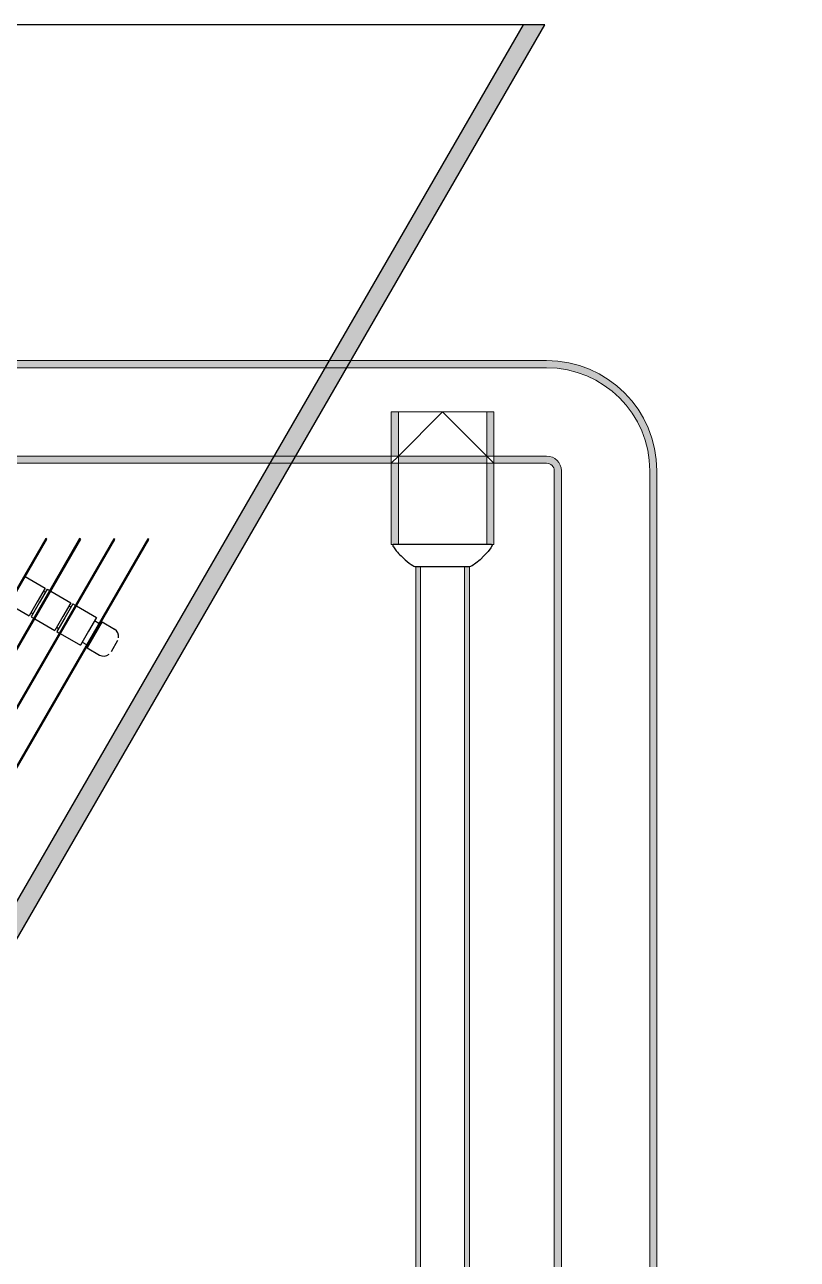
# Model space of a CAD drawing. Header units: millimetres. Extents: x 1147.5 to 1224.1, y 2097.1 to 2139.6.
# Drawn here: x 1216.61 to 1217.265, y 2107.058 to 2108.105 of the extents above; entities that cross this region are included whole.
import ezdxf

# ---------------------------------------------------------------- set-up
doc = ezdxf.new("R2010")
doc.units = ezdxf.units.MM
for name, color, linetype in [('Cubierta_BackgroundLines', 4, 'Continuous'), ('Cubierta_IntersectionBoundary', 4, 'Continuous'), ('Cubierta_IntersectionFill', 4, 'Continuous'), ('Lamelas_BackgroundLines', 150, 'Continuous'), ('Lamelas_IntersectionBoundary', 150, 'Continuous'), ('Lamelas_IntersectionFill', 150, 'Continuous'), ('Reductores_BackgroundLines', 3, 'Continuous'), ('Reductores_IntersectionBoundary', 3, 'Continuous'), ('Separador_BackgroundLines', 5, 'Continuous'), ('Tapon_BackgroundLines', 1, 'Continuous'), ('tubo de media_BackgroundLines', 3, 'Continuous')]:
    doc.layers.add(name, color=color, linetype=linetype)
for name, color, linetype, lineweight in [('PVC1.5_BackgroundLines', 1, 'Continuous', 13), ('PVC1.5_IntersectionBoundary', 1, 'Continuous', 13), ('PVC1.5_IntersectionFill', 1, 'Continuous', 13), ('PVC3_BackgroundLines', 1, 'Continuous', 13), ('PVC3_IntersectionBoundary', 1, 'Continuous', 13), ('PVC3_IntersectionFill', 1, 'Continuous', 13)]:
    doc.layers.add(name, color=color, linetype=linetype, lineweight=lineweight)

msp = doc.modelspace()

# ---------------------------------------------------------------- hatches: boundary and pattern name
at = {"layer": 'Cubierta_IntersectionFill', "linetype": 'Continuous', "extrusion": (0, 0, -1)}
h = msp.add_hatch(color=8, dxfattribs=at)
h.paths.add_polyline_path([(-1215.9582, 2108.105), (-1215.9766, 2108.105), (-1215.3356, 2106.9947), (-1215.3196, 2106.999)])
h.paths.add_polyline_path([(-1217.0325, 2108.105), (-1217.051, 2108.105), (-1216.266, 2106.7454), (-1216.25, 2106.7497)])
at = {"layer": 'Lamelas_IntersectionFill', "linetype": 'Continuous', "extrusion": (0, 0, -1)}
for points in [[(-1216.6287, 2107.6685), (-1216.2909, 2107.0835), (-1216.29, 2107.084), (-1216.6278, 2107.669)], [(-1216.6575, 2107.6685), (-1216.3198, 2107.0835), (-1216.3189, 2107.084), (-1216.6566, 2107.669)], [(-1216.6864, 2107.6684), (-1216.3486, 2107.0834), (-1216.3477, 2107.0839), (-1216.6855, 2107.6689)], [(-1216.7152, 2107.6684), (-1216.3775, 2107.0834), (-1216.3766, 2107.0839), (-1216.7143, 2107.6689)]]:
    msp.add_hatch(color=8, dxfattribs=at).paths.add_polyline_path(points)
at = {"layer": 'PVC1.5_IntersectionFill', "linetype": 'Continuous', "extrusion": (0, 0, -1)}
h = msp.add_hatch(color=8, dxfattribs=at)
h.paths.add_polyline_path([(-1216.987, 2106.029), (-1216.983, 2106.029), (-1216.983, 2107.6452), (-1216.987, 2107.6452)])
h.paths.add_polyline_path([(-1216.9455, 2106.029), (-1216.9415, 2106.029), (-1216.9415, 2107.6452), (-1216.9455, 2107.6452)])
at = {"layer": 'PVC3_IntersectionFill', "linetype": 'Continuous', "extrusion": (0, 0, -1)}
h = msp.add_hatch(color=8, dxfattribs=at)
edge = h.paths.add_edge_path()
edge.add_line((-1217.1525, 2106.11), (-1217.265, 2106.11))
edge.add_line((-1217.265, 2106.11), (-1217.265, 2106.104))
edge.add_line((-1217.265, 2106.104), (-1217.1525, 2106.104))
edge.add_arc((-1217.1525, 2106.1165), 0.0125, 270, 360)
edge.add_line((-1217.14, 2106.1165), (-1217.14, 2107.7265))
edge.add_arc((-1217.0525, 2107.7265), 0.0875, 90, 180, ccw=False)
edge.add_line((-1217.0525, 2107.814), (-1215.7928, 2107.814))
edge.add_line((-1215.7928, 2107.814), (-1215.7928, 2107.82))
edge.add_line((-1215.7928, 2107.82), (-1217.0525, 2107.82))
edge.add_arc((-1217.0525, 2107.7265), 0.0935, 90, 180)
edge.add_line((-1217.146, 2107.7265), (-1217.146, 2106.1165))
edge.add_arc((-1217.1525, 2106.1165), 0.0065, -90, 0, ccw=False)
h.paths.add_polyline_path([(-1216.9268, 2107.733), (-1216.9268, 2107.739), (-1217.0018, 2107.739), (-1217.0018, 2107.733)])
edge = h.paths.add_edge_path()
edge.add_line((-1217.265, 2106.023), (-1217.1525, 2106.023))
edge.add_arc((-1217.1525, 2106.1165), 0.0935, 270, 360)
edge.add_line((-1217.059, 2106.1165), (-1217.059, 2107.7265))
edge.add_arc((-1217.0525, 2107.7265), 0.0065, 90, 180, ccw=False)
edge.add_line((-1217.0525, 2107.733), (-1217.0078, 2107.733))
edge.add_line((-1217.0078, 2107.733), (-1217.0078, 2107.739))
edge.add_line((-1217.0078, 2107.739), (-1217.0525, 2107.739))
edge.add_arc((-1217.0525, 2107.7265), 0.0125, 90, 180)
edge.add_line((-1217.065, 2107.7265), (-1217.065, 2106.1165))
edge.add_arc((-1217.1525, 2106.1165), 0.0875, -90, 0, ccw=False)
edge.add_line((-1217.1525, 2106.029), (-1217.265, 2106.029))
edge.add_line((-1217.265, 2106.029), (-1217.265, 2106.023))
h.paths.add_polyline_path([(-1216.9208, 2107.739), (-1216.9208, 2107.733), (-1215.7928, 2107.733), (-1215.7928, 2107.739)])
h = msp.add_hatch(color=8, dxfattribs=at)
h.paths.add_polyline_path([(-1217.0078, 2107.664), (-1217.0018, 2107.664), (-1217.0018, 2107.733), (-1217.0078, 2107.733)])
h.paths.add_polyline_path([(-1216.9208, 2107.7765), (-1216.9268, 2107.7765), (-1216.9268, 2107.739), (-1216.9208, 2107.739)])
h.paths.add_polyline_path([(-1216.9268, 2107.664), (-1216.9208, 2107.664), (-1216.9208, 2107.733), (-1216.9268, 2107.733)])
h.paths.add_polyline_path([(-1217.0078, 2107.739), (-1217.0018, 2107.739), (-1217.0018, 2107.7765), (-1217.0078, 2107.7765)])

# ---------------------------------------------------------------- linework, layer by layer
at = {"layer": 'Cubierta_BackgroundLines', "linetype": 'Continuous', "extrusion": (0, 1, 0)}
for p, q in [((1217.0325, 2108.105), (1215.9766, 2108.105)), ((1217.0325, 2108.105), (1216.25, 2106.7497)), ((1216.266, 2106.7454), (1217.051, 2108.105)), ((1217.051, 2108.105), (1217.0325, 2108.105))]:
    msp.add_line(p, q, dxfattribs=at)
at = {"layer": 'Cubierta_IntersectionBoundary', "linetype": 'Continuous', "extrusion": (0, 0, -1)}
for p, q in [((1217.0325, 2108.105), (1216.25, 2106.7497)), ((1216.266, 2106.7454), (1217.051, 2108.105)), ((1217.051, 2108.105), (1217.0325, 2108.105))]:
    msp.add_line(p, q, dxfattribs=at)
at = {"layer": 'Lamelas_BackgroundLines', "linetype": 'Continuous', "extrusion": (0, 1, 0)}
for p, q in [((1216.6278, 2107.669), (1216.29, 2107.084)), ((1216.2909, 2107.0835), (1216.6287, 2107.6685)), ((1216.6566, 2107.669), (1216.3189, 2107.084)), ((1216.3198, 2107.0835), (1216.6575, 2107.6685)), ((1216.6855, 2107.6689), (1216.3477, 2107.0839)), ((1216.3486, 2107.0834), (1216.6864, 2107.6684)), ((1216.7143, 2107.6689), (1216.3766, 2107.0839)), ((1216.3775, 2107.0834), (1216.7152, 2107.6684)), ((1216.6287, 2107.6685), (1216.6278, 2107.669)), ((1216.6575, 2107.6685), (1216.6566, 2107.669)), ((1216.6864, 2107.6684), (1216.6855, 2107.6689)), ((1216.7152, 2107.6684), (1216.7143, 2107.6689))]:
    msp.add_line(p, q, dxfattribs=at)
at = {"layer": 'Lamelas_IntersectionBoundary', "linetype": 'Continuous', "extrusion": (0, 0, -1)}
for p, q in [((1216.6278, 2107.669), (1216.29, 2107.084)), ((1216.2909, 2107.0835), (1216.6287, 2107.6685)), ((1216.6566, 2107.669), (1216.3189, 2107.084)), ((1216.3198, 2107.0835), (1216.6575, 2107.6685)), ((1216.6855, 2107.6689), (1216.3477, 2107.0839)), ((1216.3486, 2107.0834), (1216.6864, 2107.6684)), ((1216.7143, 2107.6689), (1216.3766, 2107.0839)), ((1216.3775, 2107.0834), (1216.7152, 2107.6684)), ((1216.6287, 2107.6685), (1216.6278, 2107.669)), ((1216.6575, 2107.6685), (1216.6566, 2107.669)), ((1216.6864, 2107.6684), (1216.6855, 2107.6689)), ((1216.7152, 2107.6684), (1216.7143, 2107.6689))]:
    msp.add_line(p, q, dxfattribs=at)
at = {"layer": 'PVC1.5_BackgroundLines', "linetype": 'Continuous', "extrusion": (0, 1, 0)}
for p, q in [((1216.9415, 2107.6452), (1216.9415, 2106.029)), ((1216.9455, 2107.6452), (1216.9415, 2107.6452)), ((1216.983, 2107.6452), (1216.9455, 2107.6452)), ((1216.9455, 2106.029), (1216.9455, 2107.6452)), ((1216.983, 2107.6452), (1216.983, 2106.029)), ((1216.987, 2107.6452), (1216.983, 2107.6452)), ((1216.987, 2106.029), (1216.987, 2107.6452))]:
    msp.add_line(p, q, dxfattribs=at)
at = {"layer": 'PVC1.5_IntersectionBoundary', "linetype": 'Continuous', "extrusion": (0, 0, -1)}
for p, q in [((1216.9415, 2107.6452), (1216.9415, 2106.029)), ((1216.9455, 2107.6452), (1216.9415, 2107.6452)), ((1216.9455, 2106.029), (1216.9455, 2107.6452)), ((1216.983, 2107.6452), (1216.983, 2106.029)), ((1216.987, 2107.6452), (1216.983, 2107.6452)), ((1216.987, 2106.029), (1216.987, 2107.6452))]:
    msp.add_line(p, q, dxfattribs=at)
at = {"layer": 'PVC3_BackgroundLines', "linetype": 'Continuous', "extrusion": (0, 1, 0)}
for p, q in [((1217.0525, 2107.82), (1215.7928, 2107.82)), ((1215.7928, 2107.814), (1217.0525, 2107.814)), ((1216.9208, 2107.7765), (1216.9208, 2107.739)), ((1216.9268, 2107.7765), (1216.9208, 2107.7765)), ((1216.9643, 2107.7765), (1216.9268, 2107.7765)), ((1216.9268, 2107.739), (1216.9643, 2107.7765)), ((1216.9268, 2107.739), (1216.9268, 2107.7765)), ((1216.9643, 2107.7765), (1217.0018, 2107.739)), ((1217.0018, 2107.7765), (1216.9643, 2107.7765)), ((1217.0018, 2107.7765), (1217.0018, 2107.739)), ((1217.0078, 2107.7765), (1217.0018, 2107.7765)), ((1217.0078, 2107.739), (1217.0078, 2107.7765)), ((1216.9208, 2107.739), (1215.7928, 2107.739)), ((1215.7928, 2107.733), (1216.9208, 2107.733)), ((1216.9208, 2107.739), (1216.9268, 2107.739)), ((1216.9208, 2107.733), (1216.9268, 2107.739)), ((1216.9268, 2107.739), (1216.9208, 2107.733)), ((1216.9208, 2107.733), (1216.9208, 2107.739)), ((1216.9208, 2107.733), (1216.9208, 2107.664)), ((1216.9268, 2107.733), (1216.9208, 2107.733)), ((1217.0018, 2107.739), (1216.9268, 2107.739)), ((1216.9268, 2107.739), (1216.9268, 2107.733)), ((1216.9268, 2107.664), (1216.9268, 2107.733)), ((1216.9268, 2107.733), (1217.0018, 2107.733)), ((1217.0018, 2107.739), (1217.0078, 2107.739)), ((1217.0018, 2107.739), (1217.0078, 2107.733)), ((1217.0078, 2107.733), (1217.0018, 2107.739)), ((1217.0018, 2107.733), (1217.0018, 2107.739)), ((1217.0018, 2107.733), (1217.0018, 2107.664)), ((1217.0078, 2107.733), (1217.0018, 2107.733)), ((1217.0078, 2107.739), (1217.0078, 2107.733)), ((1217.0525, 2107.739), (1217.0078, 2107.739)), ((1217.0078, 2107.664), (1217.0078, 2107.733)), ((1217.0078, 2107.733), (1217.0525, 2107.733)), ((1217.059, 2107.7265), (1217.059, 2106.1165)), ((1217.065, 2106.1165), (1217.065, 2107.7265)), ((1217.14, 2107.7265), (1217.14, 2106.1165)), ((1217.146, 2106.1165), (1217.146, 2107.7265)), ((1216.9208, 2107.664), (1216.9268, 2107.664)), ((1217.0018, 2107.664), (1216.9268, 2107.664)), ((1217.0018, 2107.664), (1217.0078, 2107.664))]:
    msp.add_line(p, q, dxfattribs=at)
at = {"layer": 'PVC3_BackgroundLines', "linetype": 'Continuous'}
for radius in [0.0935, 0.0875, 0.0125, 0.0065]:
    msp.add_arc((1217.0525, 2107.7265), radius, 0, 90, dxfattribs=at)
at = {"layer": 'PVC3_IntersectionBoundary', "linetype": 'Continuous', "extrusion": (0, 0, -1)}
for p, q in [((1217.0525, 2107.82), (1215.7928, 2107.82)), ((1215.7928, 2107.814), (1217.0525, 2107.814)), ((1216.9268, 2107.7765), (1216.9208, 2107.7765)), ((1216.9208, 2107.7765), (1216.9208, 2107.739)), ((1216.9268, 2107.739), (1216.9268, 2107.7765)), ((1217.0018, 2107.7765), (1217.0018, 2107.739)), ((1217.0078, 2107.7765), (1217.0018, 2107.7765)), ((1217.0078, 2107.739), (1217.0078, 2107.7765)), ((1216.9208, 2107.739), (1215.7928, 2107.739)), ((1215.7928, 2107.733), (1216.9208, 2107.733)), ((1216.9208, 2107.733), (1216.9208, 2107.739)), ((1216.9208, 2107.739), (1216.9268, 2107.739)), ((1216.9208, 2107.733), (1216.9208, 2107.664)), ((1216.9268, 2107.733), (1216.9208, 2107.733)), ((1216.9268, 2107.739), (1216.9268, 2107.733)), ((1217.0018, 2107.739), (1216.9268, 2107.739)), ((1216.9268, 2107.733), (1217.0018, 2107.733)), ((1216.9268, 2107.664), (1216.9268, 2107.733)), ((1217.0018, 2107.733), (1217.0018, 2107.739)), ((1217.0018, 2107.739), (1217.0078, 2107.739)), ((1217.0018, 2107.733), (1217.0018, 2107.664)), ((1217.0078, 2107.733), (1217.0018, 2107.733)), ((1217.0078, 2107.739), (1217.0078, 2107.733)), ((1217.0525, 2107.739), (1217.0078, 2107.739)), ((1217.0078, 2107.733), (1217.0525, 2107.733)), ((1217.0078, 2107.664), (1217.0078, 2107.733)), ((1217.059, 2107.7265), (1217.059, 2106.1165)), ((1217.065, 2106.1165), (1217.065, 2107.7265)), ((1217.14, 2107.7265), (1217.14, 2106.1165)), ((1217.146, 2106.1165), (1217.146, 2107.7265)), ((1216.9208, 2107.664), (1216.9268, 2107.664)), ((1217.0018, 2107.664), (1217.0078, 2107.664))]:
    msp.add_line(p, q, dxfattribs=at)
for radius in [0.0935, 0.0875, 0.0125, 0.0065]:
    msp.add_arc((-1217.0525, 2107.7265), radius, 90, 180, dxfattribs=at)
at = {"layer": 'Reductores_BackgroundLines', "linetype": 'Continuous'}
msp.add_open_spline([(1216.9228, 2107.664), (1216.9227, 2107.664), (1216.9226, 2107.6639), (1216.9224, 2107.6639), (1216.9224, 2107.6639), (1216.9223, 2107.6638), (1216.9222, 2107.6638), (1216.9222, 2107.6637), (1216.9221, 2107.6636), (1216.9221, 2107.6635), (1216.9221, 2107.6634), (1216.9221, 2107.6631), (1216.9222, 2107.6629), (1216.9226, 2107.6617), (1216.9236, 2107.6604), (1216.9263, 2107.657), (1216.9295, 2107.6538), (1216.9349, 2107.649), (1216.9372, 2107.6472), (1216.9396, 2107.6458), (1216.9402, 2107.6455), (1216.941, 2107.6453), (1216.9413, 2107.6452), (1216.9415, 2107.6452)], degree=3, knots=[-0.01957398, -0.01957398, -0.01957398, -0.01957398, -0.0193785, -0.0193785, -0.01920711, -0.01920711, -0.01906789, -0.01906789, -0.01891367, -0.01891367, -0.01867856, -0.01867856, -0.01822482, -0.01822482, -0.01569719, -0.01569719, -0.00815197, -0.00815197, -0.00248595, -0.00248595, -0.00068981, -0.00068981, 0, 0, 0, 0], dxfattribs=at)
msp.add_open_spline([(1217.0058, 2107.664), (1217.0102, 2107.664), (1216.9914, 2107.6452), (1216.987, 2107.6452)], degree=3, dxfattribs=at)
at = {"layer": 'Reductores_IntersectionBoundary', "linetype": 'Continuous', "extrusion": (0, 1, 0)}
for p, q in [((1217.0058, 2107.664), (1216.9228, 2107.664)), ((1216.987, 2107.6452), (1216.9415, 2107.6452))]:
    msp.add_line(p, q, dxfattribs=at)
at = {"layer": 'Reductores_IntersectionBoundary', "linetype": 'Continuous'}
msp.add_open_spline([(1216.9228, 2107.664), (1216.9227, 2107.664), (1216.9226, 2107.6639), (1216.9224, 2107.6639), (1216.9224, 2107.6639), (1216.9223, 2107.6638), (1216.9222, 2107.6638), (1216.9222, 2107.6637), (1216.9221, 2107.6636), (1216.9221, 2107.6635), (1216.9221, 2107.6634), (1216.9221, 2107.6631), (1216.9222, 2107.6629), (1216.9226, 2107.6617), (1216.9236, 2107.6604), (1216.9263, 2107.657), (1216.9295, 2107.6538), (1216.9349, 2107.649), (1216.9372, 2107.6472), (1216.9396, 2107.6458), (1216.9402, 2107.6455), (1216.941, 2107.6453), (1216.9413, 2107.6452), (1216.9415, 2107.6452)], degree=3, knots=[-0.01957398, -0.01957398, -0.01957398, -0.01957398, -0.0193785, -0.0193785, -0.01920711, -0.01920711, -0.01906789, -0.01906789, -0.01891367, -0.01891367, -0.01867856, -0.01867856, -0.01822482, -0.01822482, -0.01569719, -0.01569719, -0.00815197, -0.00815197, -0.00248595, -0.00248595, -0.00068981, -0.00068981, 0, 0, 0, 0], dxfattribs=at)
msp.add_open_spline([(1217.0058, 2107.664), (1217.0102, 2107.664), (1216.9914, 2107.6452), (1216.987, 2107.6452)], degree=3, dxfattribs=at)
at = {"layer": 'Separador_BackgroundLines', "linetype": 'Continuous', "extrusion": (0, 1, 0)}
for p, q in [((1216.6105, 2107.637), (1216.6275, 2107.6271)), ((1216.6275, 2107.6271), (1216.6207, 2107.6154)), ((1216.6291, 2107.6262), (1216.6223, 2107.6144)), ((1216.6291, 2107.6262), (1216.6312, 2107.625)), ((1216.6321, 2107.6245), (1216.6491, 2107.6146)), ((1216.6207, 2107.6154), (1216.6139, 2107.6036)), ((1216.6223, 2107.6144), (1216.6155, 2107.6026)), ((1216.6491, 2107.6146), (1216.6423, 2107.6029)), ((1216.6508, 2107.6137), (1216.644, 2107.6019)), ((1216.6508, 2107.6137), (1216.6529, 2107.6125)), ((1216.5969, 2107.6134), (1216.6139, 2107.6036)), ((1216.6538, 2107.612), (1216.6708, 2107.6021)), ((1216.6155, 2107.6026), (1216.6176, 2107.6014)), ((1216.6185, 2107.6009), (1216.6355, 2107.5911)), ((1216.6423, 2107.6029), (1216.6355, 2107.5911)), ((1216.644, 2107.6019), (1216.6372, 2107.5901)), ((1216.6708, 2107.6021), (1216.664, 2107.5904)), ((1216.6372, 2107.5901), (1216.6393, 2107.5889)), ((1216.6402, 2107.5884), (1216.6572, 2107.5786)), ((1216.664, 2107.5904), (1216.6572, 2107.5786))]:
    msp.add_line(p, q, dxfattribs=at)
at = {"layer": 'Tapon_BackgroundLines', "linetype": 'Continuous', "extrusion": (0, 1, 0)}
for p, q in [((1216.6757, 2107.5983), (1216.663, 2107.5763)), ((1216.6757, 2107.5983), (1216.6861, 2107.5922)), ((1216.6887, 2107.5825), (1216.6832, 2107.5729)), ((1216.663, 2107.5763), (1216.6734, 2107.5702))]:
    msp.add_line(p, q, dxfattribs=at)
at = {"layer": 'Tapon_BackgroundLines', "linetype": 'Continuous'}
for centre, start, end in [((1216.6826, 2107.5861), 350.596, 60), ((1216.677, 2107.5764), 240, 309.404)]:
    msp.add_arc(centre, 0.0071, start, end, dxfattribs=at)
at = {"layer": 'tubo de media_BackgroundLines', "linetype": 'Continuous', "extrusion": (0, 1, 0)}
for p, q in [((1216.6259, 2107.6245), (1216.6276, 2107.6235)), ((1216.6154, 2107.6063), (1216.6171, 2107.6053)), ((1216.6476, 2107.612), (1216.6492, 2107.611)), ((1216.6371, 2107.5938), (1216.6387, 2107.5928)), ((1216.6692, 2107.5995), (1216.673, 2107.5973)), ((1216.6739, 2107.5968), (1216.6746, 2107.5964)), ((1216.6587, 2107.5813), (1216.6625, 2107.5791)), ((1216.6634, 2107.5786), (1216.6641, 2107.5782))]:
    msp.add_line(p, q, dxfattribs=at)

doc.saveas('drawing.dxf')
